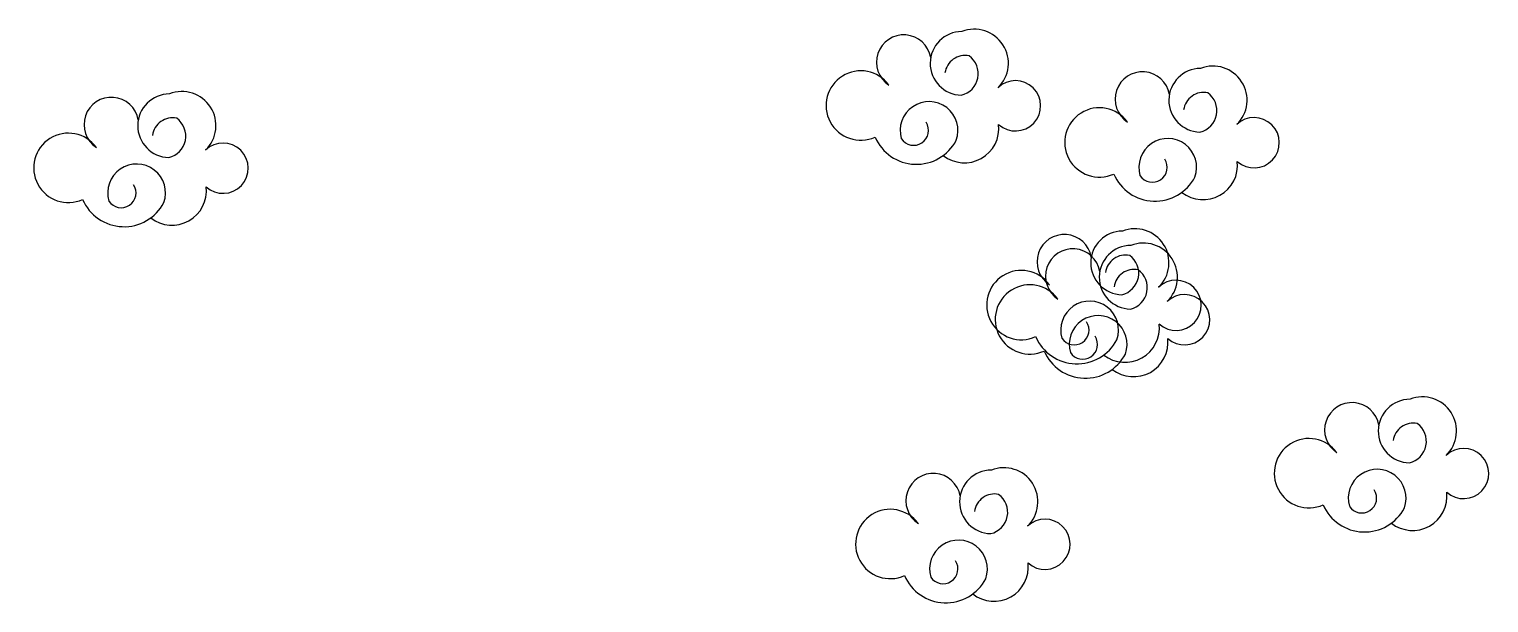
# Model space of a CAD drawing. Header units: millimetres. Extents: x -96 to 1005, y -26 to 750.
# Drawn here: x -95.7 to -18.5, y -26.1 to 4.2 of the extents above.
import ezdxf

# ---------------------------------------------------------------- set-up
doc = ezdxf.new("R2010")
doc.units = ezdxf.units.MM

# ---------------------------------------------------------------- blocks, each defined once
blk = doc.blocks.new('A$C41BB26E9')
at = {"color": 1}
for centre, radius, start, end in [((-966.769, -714.194), 1.801, 314.02687, 111.50133), ((-970.501, -714.14), 1.446, 10.00511, 236.92046), ((-967.424, -714.201), 1.682, 90.17608, 268.81255), ((-967.262, -714.855), 1.072, 78.34588, 172.12032), ((-967.73, -714.749), 1.165, 283.42234, 54.07043), ((-972.775, -716.429), 1.834, 35.98334, 294.26216), ((-964.592, -716.445), 1.33, 227.86004, 134.06783), ((-969.165, -717.753), 1.529, 340.46425, 196.3213), ((-969.979, -717.75), 0.784, 213.49527, 33.49527), ((-967.293, -717.64), 1.82, 231.901, 6.56832), ((-969.833, -717.157), 2.383, 203.33731, 332.31251)]:
    blk.add_arc(centre, radius, start, end, dxfattribs=at)

msp = doc.modelspace()

# ---------------------------------------------------------------- linework, layer by layer
at = {"color": 1}
for centre, radius, start, end in [((-49.409, 2.473), 1.446, 10.00511, 236.92046), ((-46.332, 2.413), 1.682, 90.17608, 268.81255), ((-45.677, 2.419), 1.801, 314.02687, 111.50133), ((-46.17, 1.758), 1.072, 78.34588, 172.12032), ((-46.638, 1.864), 1.165, 283.42234, 54.07043), ((-51.683, 0.184), 1.834, 35.98334, 294.26216), ((-36.786, 0.522), 1.446, 10.00511, 236.92046), ((-33.709, 0.461), 1.682, 90.17608, 268.81255), ((-33.054, 0.467), 1.801, 314.02687, 111.50133), ((-43.5, 0.168), 1.33, 227.86004, 134.06783), ((-33.547, -0.193), 1.072, 78.34588, 172.12032), ((-34.014, -0.087), 1.165, 283.42234, 54.07043), ((-48.073, -1.14), 1.529, 340.46425, 196.3213), ((-39.06, -1.768), 1.834, 35.98334, 294.26216), ((-48.887, -1.137), 0.784, 213.49527, 33.49527), ((-30.877, -1.784), 1.33, 227.86004, 134.06783), ((-48.741, -0.544), 2.383, 203.33731, 332.31251), ((-46.201, -1.027), 1.82, 231.901, 6.56832), ((-35.449, -3.091), 1.529, 340.46425, 196.3213), ((-36.263, -3.088), 0.784, 213.49527, 33.49527), ((-33.577, -2.978), 1.82, 231.901, 6.56832), ((-36.118, -2.495), 2.383, 203.33731, 332.31251), ((-40.916, -8.081), 1.446, 10.00511, 236.92046), ((-37.839, -8.141), 1.682, 90.17608, 268.81255), ((-37.184, -8.135), 1.801, 314.02687, 111.50133), ((-40.467, -8.841), 1.446, 10.00511, 236.92046), ((-37.39, -8.901), 1.682, 90.17608, 268.81255), ((-36.735, -8.895), 1.801, 314.02687, 111.50133), ((-37.677, -8.796), 1.072, 78.34588, 172.12032), ((-37.228, -9.556), 1.072, 78.34588, 172.12032), ((-38.145, -8.69), 1.165, 283.42234, 54.07043), ((-43.19, -10.37), 1.834, 35.98334, 294.26216), ((-37.695, -9.45), 1.165, 283.42234, 54.07043), ((-35.007, -10.386), 1.33, 227.86004, 134.06783), ((-42.74, -11.13), 1.834, 35.98334, 294.26216), ((-34.558, -11.146), 1.33, 227.86004, 134.06783), ((-39.58, -11.694), 1.529, 340.46425, 196.3213), ((-40.394, -11.691), 0.784, 213.49527, 33.49527), ((-39.13, -12.454), 1.529, 340.46425, 196.3213), ((-37.708, -11.581), 1.82, 231.901, 6.56832), ((-40.248, -11.098), 2.383, 203.33731, 332.31251), ((-39.944, -12.451), 0.784, 213.49527, 33.49527), ((-37.258, -12.341), 1.82, 231.901, 6.56832), ((-39.799, -11.858), 2.383, 203.33731, 332.31251), ((-22.631, -17.034), 1.682, 90.17608, 268.81255), ((-21.976, -17.028), 1.801, 314.02687, 111.50133), ((-25.708, -16.973), 1.446, 10.00511, 236.92046), ((-22.469, -17.689), 1.072, 78.34588, 172.12032), ((-22.936, -17.582), 1.165, 283.42234, 54.07043), ((-27.982, -19.263), 1.834, 35.98334, 294.26216), ((-19.799, -19.279), 1.33, 227.86004, 134.06783), ((-47.85, -20.718), 1.446, 10.00511, 236.92046), ((-44.773, -20.779), 1.682, 90.17608, 268.81255), ((-44.118, -20.773), 1.801, 314.02687, 111.50133), ((-24.372, -20.586), 1.529, 340.46425, 196.3213), ((-44.611, -21.433), 1.072, 78.34588, 172.12032), ((-45.078, -21.327), 1.165, 283.42234, 54.07043), ((-25.185, -20.584), 0.784, 213.49527, 33.49527), ((-22.499, -20.473), 1.82, 231.901, 6.56832), ((-50.124, -23.008), 1.834, 35.98334, 294.26216), ((-25.04, -19.991), 2.383, 203.33731, 332.31251), ((-41.941, -23.024), 1.33, 227.86004, 134.06783), ((-46.514, -24.331), 1.529, 340.46425, 196.3213), ((-47.328, -24.328), 0.784, 213.49527, 33.49527), ((-47.182, -23.735), 2.383, 203.33731, 332.31251), ((-44.641, -24.218), 1.82, 231.901, 6.56832)]:
    msp.add_arc(centre, radius, start, end, dxfattribs=at)

# ---------------------------------------------------------------- block references
msp.add_blockref('A$C41BB26E9', (879.183, 713.314), dxfattribs=at)

doc.saveas('drawing.dxf')
